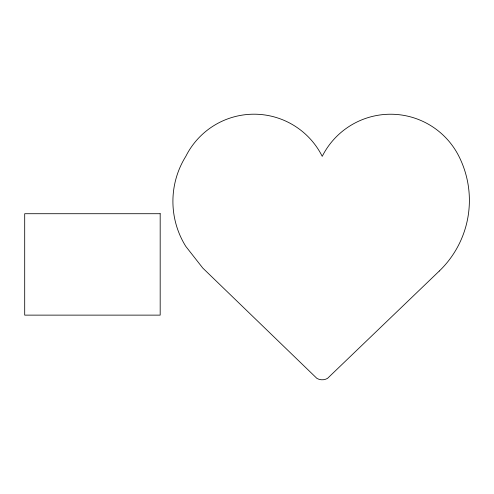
<?xml version="1.0" encoding="UTF-8"?>
<svg xmlns="http://www.w3.org/2000/svg" width="494" height="494" viewBox="0 0 494 494"><rect width="100%" height="100%" fill="white"/><g stroke="black" fill="none" stroke-linecap="round" stroke-linejoin="round"><path stroke-width="0.74" d="M439.277 271.045L327.522 378.379A10.646 10.646 0 0 1 316.889 378.379L202.812 268.094L185.818 246.407A84.999 84.999 0 0 1 185.818 156.345A76.261 76.261 0 0 1 322.23 156.345A76.521 76.521 0 0 1 458.932 156.345A97.973 97.973 0 0 1 439.277 271.045M160.179 213.717L24.7 213.717L24.7 315.129L160.179 315.129L160.179 213.717"/></g></svg>
